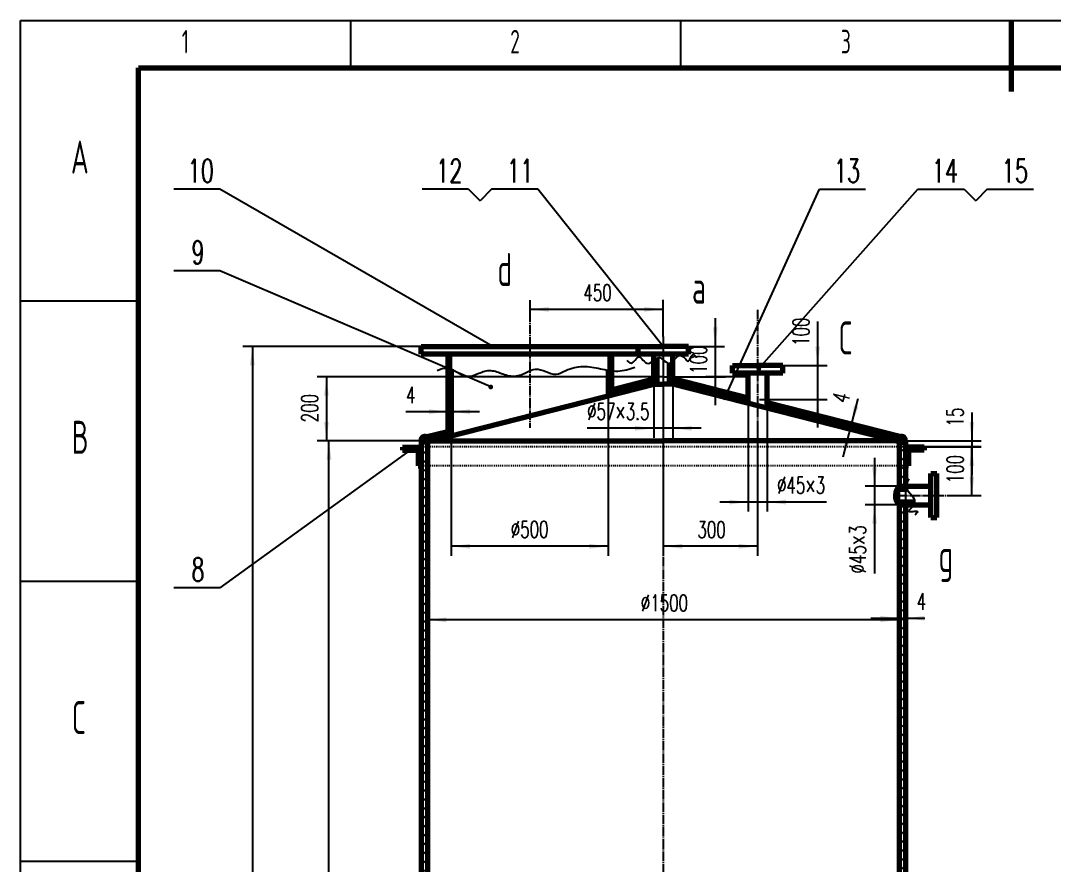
# Model space of a CAD drawing. Header units: millimetres. Extents: x -3150 to 3150, y -4455 to 4455.
# Drawn here: x -3150 to 135, y 1772 to 4455 of the extents above; entities that cross this region are included whole.
import ezdxf

# ---------------------------------------------------------------- set-up
doc = ezdxf.new("R2010")
doc.units = ezdxf.units.MM
doc.linetypes.add('EB_DASH', pattern=[6, 3, -3])
doc.linetypes.add('EB_DASHDOT', pattern=[39, 30, -3, 3, -3])
doc.layers.add('CAXA0', color=7, linetype='Continuous', lineweight=70)
doc.styles.add('UserTxtStyle1', font='isocp.shx', dxfattribs={"width": 0.667, "bigfont": 'gbcbig.shx'})
doc.styles.add('UserTxtStyle8', font='txt', dxfattribs={"width": 0.667, "bigfont": 'gbcbig.shx'})
doc.styles.add('机械', font='txt', dxfattribs={"width": 0.667, "bigfont": 'gbcbig.shx'})
doc.styles.add('标准', font='', dxfattribs={"width": 0.667})
doc.styles.get('标准').set_extended_font_data('FangSong_GB2312')
doc.dimstyles.new('标准', dxfattribs={"dimscale": 15, "dimtxt": 3.5, "dimasz": 4, "dimexe": 2, "dimexo": 0, "dimtad": 1, "dimdsep": 46, "dimtxsty": '标准', "dimcen": 0, "dimdle": 6, "dimaunit": 1, "dimazin": 2, "dimtfac": 1, "dimtdec": 3, "dimtmove": 0, "dimatfit": 3, "dimfxl": 0, "dimtolj": 1, "dimtzin": 0, "dimarcsym": 0})

# ---------------------------------------------------------------- blocks, each defined once
blk = doc.blocks.new('CAXBLOCK1', base_point=(3000, -4305))
at = {"layer": 'CAXA0', "color": 0, "linetype": 'Continuous', "lineweight": 25}
for p, q in [((-3150, -4455), (-3150, 4455)), ((-3150, 4455), (3150, 4455)), ((-2100, 4305), (-2100, 4455)), ((-1050, 4305), (-1050, 4455)), ((0, 4305), (0, 4455)), ((-3150, 3564), (-2775, 3564)), ((-3150, 2673), (-2775, 2673)), ((-3150, 1782), (-2775, 1782))]:
    blk.add_line(p, q, dxfattribs=at)
at = {"layer": 'CAXA0', "color": 0, "linetype": 'Continuous', "lineweight": 70}
for p, q in [((0, 4455), (0, 4230)), ((-2775, 4305), (3000, 4305)), ((-2775, -4305), (-2775, 4305))]:
    blk.add_line(p, q, dxfattribs=at)
at = {"layer": 'CAXA0', "color": 0, "linetype": 'Continuous', "lineweight": 25, "attachment_point": 1, "style": 'UserTxtStyle1'}
for s, insert, char_height in [('1', (-2637.5, 4425.8), 75), ('2', (-1592.9, 4425.8), 75), ('3', (-541.1, 4425.8), 75), ('A', (-2990, 4073.7), 105), ('B', (-2987.5, 3182.7), 105), ('C', (-2987.5, 2291.7), 105)]:
    blk.add_mtext(s, dxfattribs=dict(at, insert=insert, char_height=char_height))
blk = doc.blocks.new('*CAXBLOCK34')
at = {"layer": 'CAXA0', "linetype": 'Continuous', "lineweight": 25}
for points in [[(-2169.3, 3119.4), (-2161.8, 3059.4), (-2176.8, 3059.4)], [(-2169.3, 119.4), (-2161.8, 179.4), (-2176.8, 179.4)]]:
    blk.add_hatch(color=0, dxfattribs=at).paths.add_polyline_path(points, flags=0)
at = {"layer": 'CAXA0', "color": 0, "linetype": 'Continuous', "lineweight": 25}
for p, q in [((-1106, 3119.4), (-2199.3, 3119.4)), ((-2169.3, 119.4), (-2169.3, 3119.4)), ((-1106, 119.4), (-2199.3, 119.4))]:
    blk.add_line(p, q, dxfattribs=at)
at = {"layer": 'CAXA0', "color": 0, "linetype": 'Continuous', "lineweight": 25, "insert": (-2248.7, 1562.7), "char_height": 52.5, "attachment_point": 1, "rotation": 90, "style": '机械'}
blk.add_mtext('3000', dxfattribs=at)
blk = doc.blocks.new('*CAXBLOCK45')
at = {"layer": 'CAXA0', "linetype": 'Continuous', "lineweight": 25}
for points in [[(-507.6, 3171.1), (-485.5, 3227.4), (-500, 3231.1)], [(-511.5, 3155.6), (-519.1, 3095.6), (-533.6, 3099.3)]]:
    blk.add_hatch(color=0, dxfattribs=at).paths.add_polyline_path(points, flags=0)
at = {"layer": 'CAXA0', "color": 0, "linetype": 'Continuous', "lineweight": 25}
for p, q in [((-533.8, 3068.4), (-486.7, 3253.2)), ((-369.3, 3119.4), (-540.6, 3163)), ((-351, 3131.2), (-536.7, 3178.5))]:
    blk.add_line(p, q, dxfattribs=at)
at = {"layer": 'CAXA0', "color": 0, "linetype": 'Continuous', "lineweight": 25, "insert": (-569.7, 3248.6), "char_height": 52.5, "attachment_point": 1, "rotation": 75.7078, "style": '机械'}
blk.add_mtext('4', dxfattribs=at)
blk = doc.blocks.new('*CAXBLOCK1617')
at = {"layer": 'CAXA0', "linetype": 'Continuous', "lineweight": 25}
for points in [[(-1856, 2549.9), (-1796, 2557.4), (-1796, 2542.4)], [(-356, 2549.9), (-416, 2557.4), (-416, 2542.4)]]:
    blk.add_hatch(color=0, dxfattribs=at).paths.add_polyline_path(points, flags=0)
at = {"layer": 'CAXA0', "color": 0, "linetype": 'Continuous', "lineweight": 25}
for p, q in [((-1856, 3119.4), (-1856, 2519.9)), ((-356, 3119.4), (-356, 2519.9)), ((-356, 2549.9), (-1856, 2549.9))]:
    blk.add_line(p, q, dxfattribs=at)
at = {"layer": 'CAXA0', "color": 0, "linetype": 'Continuous', "lineweight": 25, "insert": (-1177.5, 2629.7), "char_height": 52.5, "attachment_point": 1, "style": '机械'}
blk.add_mtext('{%%C}1500', dxfattribs=at)
blk = doc.blocks.new('*CAXBLOCK1718')
at = {"layer": 'CAXA0', "linetype": 'Continuous', "lineweight": 25}
for points in [[(-356, 2554.8), (-416, 2547.3), (-416, 2562.3)], [(-336, 2554.8), (-276, 2547.3), (-276, 2562.3)]]:
    blk.add_hatch(color=0, dxfattribs=at).paths.add_polyline_path(points, flags=0)
at = {"layer": 'CAXA0', "color": 0, "linetype": 'Continuous', "lineweight": 25}
for p, q in [((-356, 3119.4), (-356, 2524.8)), ((-336, 3119.4), (-336, 2524.8)), ((-446, 2554.8), (-274.7, 2554.8))]:
    blk.add_line(p, q, dxfattribs=at)
at = {"layer": 'CAXA0', "color": 0, "linetype": 'Continuous', "lineweight": 25, "insert": (-299.7, 2634.2), "char_height": 52.5, "attachment_point": 1, "style": '机械'}
blk.add_mtext('4', dxfattribs=at)
blk = doc.blocks.new('*CAXBLOCK1819')
at = {"layer": 'CAXA0', "linetype": 'Continuous', "lineweight": 25}
for points in [[(-1791, 3211.7), (-1851, 3219.2), (-1851, 3204.2)], [(-1781, 3211.7), (-1721, 3219.2), (-1721, 3204.2)]]:
    blk.add_hatch(color=0, dxfattribs=at).paths.add_polyline_path(points, flags=0)
at = {"layer": 'CAXA0', "color": 0, "linetype": 'Continuous', "lineweight": 25}
for p, q in [((-1791, 3132.6), (-1791, 3241.7)), ((-1781, 3135.1), (-1781, 3241.7)), ((-1691, 3211.7), (-1924.4, 3211.7))]:
    blk.add_line(p, q, dxfattribs=at)
at = {"layer": 'CAXA0', "color": 0, "linetype": 'Continuous', "lineweight": 25, "insert": (-1924.4, 3291), "char_height": 52.5, "attachment_point": 1, "style": '机械'}
blk.add_mtext('4', dxfattribs=at)
blk = doc.blocks.new('*CAXBLOCK1920')
at = {"layer": 'CAXA0', "linetype": 'Continuous', "lineweight": 25}
for points in [[(-1531, 3537.1), (-1471, 3544.6), (-1471, 3529.6)], [(-1106, 3537.1), (-1166, 3544.6), (-1166, 3529.6)]]:
    blk.add_hatch(color=0, dxfattribs=at).paths.add_polyline_path(points, flags=0)
at = {"layer": 'CAXA0', "color": 0, "linetype": 'Continuous', "lineweight": 25}
for p, q in [((-1531, 3566.3), (-1531, 3507.1)), ((-1106, 3451.1), (-1106, 3567.1)), ((-1106, 3537.1), (-1531, 3537.1))]:
    blk.add_line(p, q, dxfattribs=at)
at = {"layer": 'CAXA0', "color": 0, "linetype": 'Continuous', "lineweight": 25, "insert": (-1360.1, 3616.5), "char_height": 52.5, "attachment_point": 1, "style": '机械'}
blk.add_mtext('450', dxfattribs=at)
blk = doc.blocks.new('CAXBLOCK20', base_point=(-1333.6, 3068.2))
at = {"layer": 'CAXA0', "color": 0, "linetype": 'Continuous', "lineweight": 25}
for p, q in [((-1781, 3336.7), (-1791, 3346.7)), ((-1781, 3308.4), (-1791, 3318.4)), ((-1271, 3307.5), (-1281, 3317.5)), ((-1271, 3335.8), (-1278.2, 3343)), ((-1781, 3280.1), (-1791, 3290.1)), ((-1271, 3279.2), (-1281, 3289.2)), ((-1781, 3251.8), (-1791, 3261.8)), ((-1781, 3223.5), (-1791, 3233.5)), ((-1781, 3195.3), (-1791, 3205.3)), ((-1781, 3167), (-1791, 3177)), ((-1781, 3138.7), (-1791, 3148.7))]:
    blk.add_line(p, q, dxfattribs=at)
blk = doc.blocks.new('*CAXBLOCK2526')
at = {"layer": 'CAXA0', "linetype": 'Continuous', "lineweight": 25}
for points in [[(-2413, 3419.4), (-2420.5, 3359.4), (-2405.5, 3359.4)], [(-2413, -695.3), (-2420.5, -635.3), (-2405.5, -635.3)]]:
    blk.add_hatch(color=0, dxfattribs=at).paths.add_polyline_path(points, flags=0)
at = {"layer": 'CAXA0', "color": 0, "linetype": 'Continuous', "lineweight": 25}
for p, q in [((-1106, 3419.4), (-2443, 3419.4)), ((-2413, 3419.4), (-2413, -695.3)), ((-1706, -695.3), (-2443, -695.3))]:
    blk.add_line(p, q, dxfattribs=at)
at = {"layer": 'CAXA0', "color": 0, "linetype": 'Continuous', "lineweight": 25, "insert": (-2492.3, 1285.7), "char_height": 52.5, "attachment_point": 1, "rotation": 90, "style": '机械'}
blk.add_mtext('～4085', dxfattribs=at)
blk = doc.blocks.new('*CAXBLOCK2930')
at = {"layer": 'CAXA0', "linetype": 'Continuous', "lineweight": 25}
for points in [[(-941, 3419.4), (-948.5, 3479.4), (-933.5, 3479.4)], [(-941, 3322.2), (-948.5, 3262.2), (-933.5, 3262.2)]]:
    blk.add_hatch(color=0, dxfattribs=at).paths.add_polyline_path(points, flags=0)
at = {"layer": 'CAXA0', "color": 0, "linetype": 'Continuous', "lineweight": 25}
for p, q in [((-941, 3509.4), (-941, 3232.2)), ((-1026.2, 3419.4), (-911, 3419.4)), ((-830.7, 3322.2), (-971, 3322.2))]:
    blk.add_line(p, q, dxfattribs=at)
at = {"layer": 'CAXA0', "color": 0, "linetype": 'Continuous', "lineweight": 25, "insert": (-1020.3, 3331.8), "char_height": 52.5, "attachment_point": 1, "rotation": 90, "style": '机械'}
blk.add_mtext('100', dxfattribs=at)
blk = doc.blocks.new('*CAXBLOCK3031')
at = {"layer": 'CAXA0', "linetype": 'Continuous', "lineweight": 25}
for points in [[(-615.1, 3358.7), (-622.6, 3418.7), (-607.6, 3418.7)], [(-615.1, 3250.9), (-622.6, 3190.9), (-607.6, 3190.9)]]:
    blk.add_hatch(color=0, dxfattribs=at).paths.add_polyline_path(points, flags=0)
at = {"layer": 'CAXA0', "color": 0, "linetype": 'Continuous', "lineweight": 25}
for p, q in [((-615.1, 3498.7), (-615.1, 3160.9)), ((-806, 3358.7), (-585.1, 3358.7)), ((-799.6, 3250.9), (-585.1, 3250.9))]:
    blk.add_line(p, q, dxfattribs=at)
at = {"layer": 'CAXA0', "color": 0, "linetype": 'Continuous', "lineweight": 25, "insert": (-694.5, 3420.7), "char_height": 52.5, "attachment_point": 1, "rotation": 90, "style": '机械'}
blk.add_mtext('100', dxfattribs=at)
blk = doc.blocks.new('CAXBLOCK31', base_point=(-846.6, 3210.5))
at = {"layer": 'CAXA0', "color": 0, "linetype": 'Continuous', "lineweight": 25}
for p, q in [((-767.3, 3220.8), (-754.1, 3233.9)), ((-744.8, 3215), (-731.6, 3228.2)), ((-722.2, 3209.3), (-709.1, 3222.5)), ((-699.7, 3203.6), (-686.5, 3216.7)), ((-677.1, 3197.8), (-664, 3211)), ((-654.6, 3192.1), (-641.4, 3205.2)), ((-632.1, 3186.3), (-618.9, 3199.5)), ((-609.5, 3180.6), (-596.4, 3193.7)), ((-587, 3174.8), (-573.8, 3188)), ((-564.4, 3169.1), (-551.3, 3182.3)), ((-541.9, 3163.4), (-528.7, 3176.5)), ((-519.3, 3157.6), (-506.2, 3170.8)), ((-496.8, 3151.9), (-483.6, 3165)), ((-474.3, 3146.1), (-461.1, 3159.3)), ((-451.7, 3140.4), (-438.6, 3153.5)), ((-429.2, 3134.6), (-416, 3147.8)), ((-406.6, 3128.9), (-393.5, 3142.1)), ((-384.1, 3123.2), (-370.9, 3136.3)), ((-359.6, 3119.4), (-354, 3125))]:
    blk.add_line(p, q, dxfattribs=at)
blk = doc.blocks.new('CAXBLOCK32', base_point=(-904.3, 3267.5))
at = {"layer": 'CAXA0', "color": 0, "linetype": 'Continuous', "lineweight": 25}
for p, q in [((-1076, 3308), (-1069.7, 3314.3)), ((-1060.3, 3295.4), (-1047.2, 3308.6)), ((-1037.8, 3289.7), (-1024.6, 3302.8)), ((-1015.3, 3283.9), (-1002.1, 3297.1)), ((-992.7, 3278.2), (-979.6, 3291.4)), ((-970.2, 3272.5), (-957, 3285.6)), ((-947.6, 3266.7), (-934.5, 3279.9)), ((-925.1, 3261), (-911.9, 3274.1)), ((-902.6, 3255.2), (-889.4, 3268.4)), ((-880, 3249.5), (-866.9, 3262.7)), ((-857.5, 3243.8), (-844.3, 3256.9))]:
    blk.add_line(p, q, dxfattribs=at)
blk = doc.blocks.new('CAXBLOCK33', base_point=(-1203.4, 3272.1))
at = {"layer": 'CAXA0', "color": 0, "linetype": 'Continuous', "lineweight": 25}
for p, q in [((-1256.8, 3268.7), (-1234.7, 3290.8)), ((-1218.9, 3278.3), (-1196.7, 3300.5)), ((-1180.9, 3288), (-1158.8, 3310.2)), ((-1143, 3297.7), (-1136, 3304.6))]:
    blk.add_line(p, q, dxfattribs=at)
blk = doc.blocks.new('*CAXBLOCK3435')
at = {"layer": 'CAXA0', "linetype": 'Continuous', "lineweight": 25}
for points in [[(-2177.4, 3322.2), (-2184.9, 3262.2), (-2169.9, 3262.2)], [(-2177.4, 3119.4), (-2184.9, 3179.4), (-2169.9, 3179.4)]]:
    blk.add_hatch(color=0, dxfattribs=at).paths.add_polyline_path(points, flags=0)
at = {"layer": 'CAXA0', "color": 0, "linetype": 'Continuous', "lineweight": 25}
for p, q in [((-1106.7, 3322.2), (-2207.4, 3322.2)), ((-2177.4, 3322.2), (-2177.4, 3119.4)), ((-1106, 3119.4), (-2207.4, 3119.4))]:
    blk.add_line(p, q, dxfattribs=at)
at = {"layer": 'CAXA0', "color": 0, "linetype": 'Continuous', "lineweight": 25, "insert": (-2256.8, 3178), "char_height": 52.5, "attachment_point": 1, "rotation": 90, "style": '机械'}
blk.add_mtext('200', dxfattribs=at)
blk = doc.blocks.new('*CAXBLOCK3637')
at = {"layer": 'CAXA0', "linetype": 'Continuous', "lineweight": 25}
for points in [[(-1136, 3158.9), (-1196, 3166.4), (-1196, 3151.4)], [(-1076, 3158.9), (-1016, 3166.4), (-1016, 3151.4)]]:
    blk.add_hatch(color=0, dxfattribs=at).paths.add_polyline_path(points, flags=0)
at = {"layer": 'CAXA0', "color": 0, "linetype": 'Continuous', "lineweight": 25}
for p, q in [((-1136, 3394.4), (-1136, 3128.9)), ((-1076, 3298.8), (-1076, 3128.9)), ((-986, 3158.9), (-1348.2, 3158.9))]:
    blk.add_line(p, q, dxfattribs=at)
at = {"layer": 'CAXA0', "color": 0, "linetype": 'Continuous', "lineweight": 25, "insert": (-1348.3, 3238.7), "char_height": 52.5, "attachment_point": 1, "style": '机械'}
blk.add_mtext('{%%C}57×3.5', dxfattribs=at)
blk = doc.blocks.new('*CAXBLOCK3738')
at = {"layer": 'CAXA0', "linetype": 'Continuous', "lineweight": 25}
for points in [[(-1781, 2783.7), (-1721, 2791.2), (-1721, 2776.2)], [(-1281, 2783.7), (-1341, 2791.2), (-1341, 2776.2)]]:
    blk.add_hatch(color=0, dxfattribs=at).paths.add_polyline_path(points, flags=0)
at = {"layer": 'CAXA0', "color": 0, "linetype": 'Continuous', "lineweight": 25}
for p, q in [((-1781, 3393.1), (-1781, 2753.7)), ((-1281, 3393.1), (-1281, 2753.7)), ((-1281, 2783.7), (-1781, 2783.7))]:
    blk.add_line(p, q, dxfattribs=at)
at = {"layer": 'CAXA0', "color": 0, "linetype": 'Continuous', "lineweight": 25, "insert": (-1591.1, 2863.5), "char_height": 52.5, "attachment_point": 1, "style": '机械'}
blk.add_mtext('{%%C}500', dxfattribs=at)
blk = doc.blocks.new('*CAXBLOCK3839')
at = {"layer": 'CAXA0', "linetype": 'Continuous', "lineweight": 25}
for points in [[(-1106, 2783.7), (-1046, 2791.2), (-1046, 2776.2)], [(-806, 2783.7), (-866, 2791.2), (-866, 2776.2)]]:
    blk.add_hatch(color=0, dxfattribs=at).paths.add_polyline_path(points, flags=0)
at = {"layer": 'CAXA0', "color": 0, "linetype": 'Continuous', "lineweight": 25}
for p, q in [((-1106, 3451.1), (-1106, 2753.7)), ((-806, 3169.8), (-806, 2753.7)), ((-806, 2783.7), (-1106, 2783.7))]:
    blk.add_line(p, q, dxfattribs=at)
at = {"layer": 'CAXA0', "color": 0, "linetype": 'Continuous', "lineweight": 25, "insert": (-997.6, 2863), "char_height": 52.5, "attachment_point": 1, "style": '机械'}
blk.add_mtext('300', dxfattribs=at)
blk = doc.blocks.new('*CAXBLOCK3940')
at = {"layer": 'CAXA0', "linetype": 'Continuous', "lineweight": 25}
for points in [[(-836, 2924.2), (-896, 2931.7), (-896, 2916.7)], [(-776, 2924.2), (-716, 2931.7), (-716, 2916.7)]]:
    blk.add_hatch(color=0, dxfattribs=at).paths.add_polyline_path(points, flags=0)
at = {"layer": 'CAXA0', "color": 0, "linetype": 'Continuous', "lineweight": 25}
for p, q in [((-836, 3333.7), (-836, 2894.2)), ((-776, 3333.7), (-776, 2894.2)), ((-587.2, 2924.2), (-926, 2924.2))]:
    blk.add_line(p, q, dxfattribs=at)
at = {"layer": 'CAXA0', "color": 0, "linetype": 'Continuous', "lineweight": 25, "insert": (-744.3, 3004), "char_height": 52.5, "attachment_point": 1, "style": '机械'}
blk.add_mtext('{%%C}45×3', dxfattribs=at)
blk = doc.blocks.new('CAXBLOCK130', base_point=(-2663, 3659.5))
at = {"layer": 'CAXA0', "linetype": 'Continuous', "lineweight": 25}
blk.add_hatch(color=0, dxfattribs=at).paths.add_polyline_path([(-1647.4, 3290.2), (-1647.5, 3291.3), (-1647.8, 3292.5), (-1648.3, 3293.6), (-1648.9, 3294.6), (-1649.6, 3295.5), (-1650.5, 3296.2), (-1651.5, 3296.9), (-1652.6, 3297.3), (-1653.8, 3297.6), (-1654.9, 3297.7), (-1656.1, 3297.6), (-1657.3, 3297.3), (-1658.4, 3296.9), (-1659.4, 3296.2), (-1660.3, 3295.5), (-1661, 3294.6), (-1661.6, 3293.6), (-1662.1, 3292.5), (-1662.4, 3291.3), (-1662.4, 3290.2), (-1662.4, 3289), (-1662.1, 3287.9), (-1661.6, 3286.8), (-1661, 3285.8), (-1660.3, 3284.9), (-1659.4, 3284.1), (-1658.4, 3283.5), (-1657.3, 3283), (-1656.1, 3282.8), (-1654.9, 3282.7), (-1653.8, 3282.8), (-1652.6, 3283), (-1651.5, 3283.5), (-1650.5, 3284.1), (-1649.6, 3284.9), (-1648.9, 3285.8), (-1648.3, 3286.8), (-1647.8, 3287.9), (-1647.5, 3289)], flags=0)
at = {"layer": 'CAXA0', "color": 0, "linetype": 'Continuous', "lineweight": 25}
for p, q in [((-2516, 3659.5), (-2663, 3659.5)), ((-1654.9, 3290.2), (-2516, 3659.5))]:
    blk.add_line(p, q, dxfattribs=at)
at = {"layer": 'CAXA0', "color": 0, "linetype": 'Continuous', "lineweight": 25, "insert": (-2607, 3755), "char_height": 73.5, "attachment_point": 1, "style": 'UserTxtStyle8'}
blk.add_mtext('9', dxfattribs=at)
blk = doc.blocks.new('CAXBLOCK129', base_point=(-1654.9, 3290.2))
at = {"layer": 'CAXA0', "color": 0, "linetype": 'EB_DASHDOT', "lineweight": 25}
blk.add_blockref('CAXBLOCK130', (-2663, 3659.5), dxfattribs=at)
blk = doc.blocks.new('CAXBLOCK132', base_point=(-2663, 3918.8))
at = {"layer": 'CAXA0', "linetype": 'Continuous', "lineweight": 25}
blk.add_hatch(color=0, dxfattribs=at).paths.add_polyline_path([(-1640.3, 3418.8), (-1640.4, 3419.9), (-1640.7, 3421.1), (-1641.1, 3422.2), (-1641.7, 3423.2), (-1642.5, 3424.1), (-1643.4, 3424.8), (-1644.4, 3425.4), (-1645.5, 3425.9), (-1646.6, 3426.2), (-1647.8, 3426.3), (-1649, 3426.2), (-1650.1, 3425.9), (-1651.2, 3425.4), (-1652.2, 3424.8), (-1653.1, 3424.1), (-1653.9, 3423.2), (-1654.5, 3422.2), (-1654.9, 3421.1), (-1655.2, 3419.9), (-1655.3, 3418.8), (-1655.2, 3417.6), (-1654.9, 3416.4), (-1654.5, 3415.3), (-1653.9, 3414.3), (-1653.1, 3413.4), (-1652.2, 3412.7), (-1651.2, 3412.1), (-1650.1, 3411.6), (-1649, 3411.3), (-1647.8, 3411.3), (-1646.6, 3411.3), (-1645.5, 3411.6), (-1644.4, 3412.1), (-1643.4, 3412.7), (-1642.5, 3413.4), (-1641.7, 3414.3), (-1641.1, 3415.3), (-1640.7, 3416.4), (-1640.4, 3417.6)], flags=0)
at = {"layer": 'CAXA0', "color": 0, "linetype": 'Continuous', "lineweight": 25}
for p, q in [((-2516, 3918.8), (-2663, 3918.8)), ((-1647.8, 3418.8), (-2516, 3918.8))]:
    blk.add_line(p, q, dxfattribs=at)
at = {"layer": 'CAXA0', "color": 0, "linetype": 'Continuous', "lineweight": 25, "insert": (-2619.2, 4014.3), "char_height": 73.5, "attachment_point": 1, "style": 'UserTxtStyle8'}
blk.add_mtext('10', dxfattribs=at)
blk = doc.blocks.new('CAXBLOCK131', base_point=(-1647.8, 3418.8))
at = {"layer": 'CAXA0', "color": 0, "linetype": 'ByBlock', "lineweight": -2}
blk.add_blockref('CAXBLOCK132', (-2663, 3918.8), dxfattribs=at)
blk = doc.blocks.new('CAXBLOCK134', base_point=(-1652.1, 3918.8))
at = {"layer": 'CAXA0', "linetype": 'Continuous', "lineweight": 25}
blk.add_hatch(color=0, dxfattribs=at).paths.add_polyline_path([(-1098.5, 3419.4), (-1098.6, 3420.6), (-1098.9, 3421.7), (-1099.4, 3422.8), (-1100, 3423.8), (-1100.7, 3424.7), (-1101.6, 3425.4), (-1102.6, 3426.1), (-1103.7, 3426.5), (-1104.9, 3426.8), (-1106, 3426.9), (-1107.2, 3426.8), (-1108.4, 3426.5), (-1109.5, 3426.1), (-1110.5, 3425.4), (-1111.4, 3424.7), (-1112.1, 3423.8), (-1112.7, 3422.8), (-1113.2, 3421.7), (-1113.5, 3420.6), (-1113.5, 3419.4), (-1113.5, 3418.2), (-1113.2, 3417.1), (-1112.7, 3416), (-1112.1, 3415), (-1111.4, 3414.1), (-1110.5, 3413.3), (-1109.5, 3412.7), (-1108.4, 3412.2), (-1107.2, 3412), (-1106, 3411.9), (-1104.9, 3412), (-1103.7, 3412.2), (-1102.6, 3412.7), (-1101.6, 3413.3), (-1100.7, 3414.1), (-1100, 3415), (-1099.4, 3416), (-1098.9, 3417.1), (-1098.6, 3418.2)], flags=0)
at = {"layer": 'CAXA0', "color": 0, "linetype": 'Continuous', "lineweight": 25}
for p, q in [((-1505.1, 3918.8), (-1652.1, 3918.8)), ((-1106, 3419.4), (-1505.1, 3918.8))]:
    blk.add_line(p, q, dxfattribs=at)
at = {"layer": 'CAXA0', "color": 0, "linetype": 'Continuous', "lineweight": 25, "insert": (-1603.1, 4014.3), "char_height": 73.5, "attachment_point": 1, "style": 'UserTxtStyle8'}
blk.add_mtext('11', dxfattribs=at)
blk = doc.blocks.new('CAXBLOCK135', base_point=(-1872.6, 3918.8))
at = {"layer": 'CAXA0', "color": 0, "linetype": 'Continuous', "lineweight": 25}
for p, q in [((-1725.6, 3918.8), (-1872.6, 3918.8)), ((-1725.6, 3918.8), (-1688.8, 3882)), ((-1652.1, 3918.8), (-1688.8, 3882))]:
    blk.add_line(p, q, dxfattribs=at)
at = {"layer": 'CAXA0', "color": 0, "linetype": 'Continuous', "lineweight": 25, "insert": (-1828.8, 4014.3), "char_height": 73.5, "attachment_point": 1, "style": 'UserTxtStyle8'}
blk.add_mtext('12', dxfattribs=at)
blk = doc.blocks.new('CAXBLOCK133', base_point=(-1106, 3419.4))
at = {"layer": 'CAXA0', "color": 0, "linetype": 'Continuous', "lineweight": 70}
for name, p in [('CAXBLOCK135', (-1872.6, 3918.8)), ('CAXBLOCK134', (-1652.1, 3918.8))]:
    blk.add_blockref(name, p, dxfattribs=at)
blk = doc.blocks.new('CAXBLOCK137', base_point=(-149, 3918.8))
at = {"layer": 'CAXA0', "linetype": 'Continuous', "lineweight": 25}
blk.add_hatch(color=0, dxfattribs=at).paths.add_polyline_path([(-794.7, 3348.6), (-794.8, 3349.8), (-795.1, 3351), (-795.5, 3352.1), (-796.1, 3353.1), (-796.9, 3353.9), (-797.8, 3354.7), (-798.8, 3355.3), (-799.9, 3355.8), (-801, 3356.1), (-802.2, 3356.1), (-803.4, 3356.1), (-804.5, 3355.8), (-805.6, 3355.3), (-806.6, 3354.7), (-807.5, 3353.9), (-808.3, 3353.1), (-808.9, 3352.1), (-809.3, 3351), (-809.6, 3349.8), (-809.7, 3348.6), (-809.6, 3347.5), (-809.3, 3346.3), (-808.9, 3345.2), (-808.3, 3344.2), (-807.5, 3343.3), (-806.6, 3342.6), (-805.6, 3342), (-804.5, 3341.5), (-803.4, 3341.2), (-802.2, 3341.1), (-801, 3341.2), (-799.9, 3341.5), (-798.8, 3342), (-797.8, 3342.6), (-796.9, 3343.3), (-796.1, 3344.2), (-795.5, 3345.2), (-795.1, 3346.3), (-794.8, 3347.5)], flags=0)
at = {"layer": 'CAXA0', "color": 0, "linetype": 'Continuous', "lineweight": 25}
for p, q in [((-802.2, 3348.6), (-296, 3918.8)), ((-296, 3918.8), (-149, 3918.8))]:
    blk.add_line(p, q, dxfattribs=at)
at = {"layer": 'CAXA0', "color": 0, "linetype": 'Continuous', "lineweight": 25, "insert": (-252.3, 4014.3), "char_height": 73.5, "attachment_point": 1, "style": 'UserTxtStyle8'}
blk.add_mtext('14', dxfattribs=at)
blk = doc.blocks.new('CAXBLOCK138', base_point=(71.5, 3918.8))
at = {"layer": 'CAXA0', "color": 0, "linetype": 'Continuous', "lineweight": 25}
for p, q in [((-149, 3918.8), (-112.2, 3882)), ((-75.5, 3918.8), (-112.2, 3882)), ((-75.5, 3918.8), (71.5, 3918.8))]:
    blk.add_line(p, q, dxfattribs=at)
at = {"layer": 'CAXA0', "color": 0, "linetype": 'Continuous', "lineweight": 25, "insert": (-30, 4014.3), "char_height": 73.5, "attachment_point": 1, "style": 'UserTxtStyle8'}
blk.add_mtext('15', dxfattribs=at)
blk = doc.blocks.new('CAXBLOCK136', base_point=(-802.2, 3348.6))
at = {"layer": 'CAXA0', "color": 0, "linetype": 'Continuous', "lineweight": 70}
for name, p in [('CAXBLOCK137', (-149, 3918.8)), ('CAXBLOCK138', (71.5, 3918.8))]:
    blk.add_blockref(name, p, dxfattribs=at)
blk = doc.blocks.new('CAXBLOCK140', base_point=(-2663, 2651.1))
at = {"layer": 'CAXA0', "linetype": 'Continuous', "lineweight": 25}
blk.add_hatch(color=0, dxfattribs=at).paths.add_polyline_path([(-1903.5, 3089.4), (-1903.6, 3090.6), (-1903.9, 3091.7), (-1904.4, 3092.8), (-1905, 3093.8), (-1905.7, 3094.7), (-1906.6, 3095.4), (-1907.6, 3096.1), (-1908.7, 3096.5), (-1909.9, 3096.8), (-1911, 3096.9), (-1912.2, 3096.8), (-1913.4, 3096.5), (-1914.5, 3096.1), (-1915.5, 3095.4), (-1916.4, 3094.7), (-1917.1, 3093.8), (-1917.7, 3092.8), (-1918.2, 3091.7), (-1918.5, 3090.6), (-1918.5, 3089.4), (-1918.5, 3088.2), (-1918.2, 3087.1), (-1917.7, 3086), (-1917.1, 3085), (-1916.4, 3084.1), (-1915.5, 3083.3), (-1914.5, 3082.7), (-1913.4, 3082.2), (-1912.2, 3082), (-1911, 3081.9), (-1909.9, 3082), (-1908.7, 3082.2), (-1907.6, 3082.7), (-1906.6, 3083.3), (-1905.7, 3084.1), (-1905, 3085), (-1904.4, 3086), (-1903.9, 3087.1), (-1903.6, 3088.2)], flags=0)
at = {"layer": 'CAXA0', "color": 0, "linetype": 'Continuous', "lineweight": 25}
for p, q in [((-1911, 3089.4), (-2516, 2651.1)), ((-2516, 2651.1), (-2663, 2651.1))]:
    blk.add_line(p, q, dxfattribs=at)
at = {"layer": 'CAXA0', "color": 0, "linetype": 'Continuous', "lineweight": 25, "insert": (-2607, 2746.6), "char_height": 73.5, "attachment_point": 1, "style": 'UserTxtStyle8'}
blk.add_mtext('8', dxfattribs=at)
blk = doc.blocks.new('CAXBLOCK139', base_point=(-1911, 3089.4))
at = {"layer": 'CAXA0', "color": 0, "linetype": 'ByBlock', "lineweight": -2}
blk.add_blockref('CAXBLOCK140', (-2663, 2651.1), dxfattribs=at)
blk = doc.blocks.new('*CAXBLOCK221222')
at = {"layer": 'CAXA0', "linetype": 'Continuous', "lineweight": 25}
for points in [[(-124.8, 3119.4), (-132.3, 3179.4), (-117.3, 3179.4)], [(-124.8, 3099.4), (-132.3, 3039.4), (-117.3, 3039.4)]]:
    blk.add_hatch(color=0, dxfattribs=at).paths.add_polyline_path(points, flags=0)
at = {"layer": 'CAXA0', "color": 0, "linetype": 'Continuous', "lineweight": 25}
for p, q in [((-124.8, 3209.3), (-124.8, 3009.4)), ((-336, 3119.4), (-94.8, 3119.4)), ((-336, 3099.4), (-94.8, 3099.4))]:
    blk.add_line(p, q, dxfattribs=at)
at = {"layer": 'CAXA0', "color": 0, "linetype": 'Continuous', "lineweight": 25, "insert": (-204.1, 3164.1), "char_height": 52.5, "attachment_point": 1, "rotation": 90, "style": '机械'}
blk.add_mtext('15', dxfattribs=at)
blk = doc.blocks.new('*CAXBLOCK222223')
at = {"layer": 'CAXA0', "linetype": 'Continuous', "lineweight": 25}
for points in [[(-124.8, 3100.8), (-117.3, 3040.8), (-132.3, 3040.8)], [(-124.8, 2945.2), (-117.3, 3005.2), (-132.3, 3005.2)]]:
    blk.add_hatch(color=0, dxfattribs=at).paths.add_polyline_path(points, flags=0)
at = {"layer": 'CAXA0', "color": 0, "linetype": 'Continuous', "lineweight": 25}
for p, q in [((-332.9, 3100.8), (-94.8, 3100.8)), ((-124.8, 2945.2), (-124.8, 3100.8)), ((-173, 2945.2), (-94.8, 2945.2))]:
    blk.add_line(p, q, dxfattribs=at)
at = {"layer": 'CAXA0', "color": 0, "linetype": 'Continuous', "lineweight": 25, "insert": (-204.1, 2984), "char_height": 52.5, "attachment_point": 1, "rotation": 90, "style": '机械'}
blk.add_mtext('100', dxfattribs=at)
blk = doc.blocks.new('*CAXBLOCK223224')
at = {"layer": 'CAXA0', "linetype": 'Continuous', "lineweight": 25}
for points in [[(-434.2, 2975.2), (-441.7, 3035.2), (-426.7, 3035.2)], [(-434.2, 2915.2), (-441.7, 2855.2), (-426.7, 2855.2)]]:
    blk.add_hatch(color=0, dxfattribs=at).paths.add_polyline_path(points, flags=0)
at = {"layer": 'CAXA0', "color": 0, "linetype": 'Continuous', "lineweight": 25}
for p, q in [((-434.2, 3065.2), (-434.2, 2697)), ((-254.7, 2975.2), (-464.2, 2975.2)), ((-254.7, 2915.2), (-464.2, 2915.2))]:
    blk.add_line(p, q, dxfattribs=at)
at = {"layer": 'CAXA0', "color": 0, "linetype": 'Continuous', "lineweight": 25, "insert": (-514, 2697), "char_height": 52.5, "attachment_point": 1, "rotation": 90, "style": '机械'}
blk.add_mtext('{%%C}45×3', dxfattribs=at)
blk = doc.blocks.new('CAXBLOCK231', base_point=(-462.5, 3918.8))
at = {"layer": 'CAXA0', "linetype": 'Continuous', "lineweight": 25}
blk.add_hatch(color=0, dxfattribs=at).paths.add_polyline_path([(-902.7, 3255.8), (-902.8, 3256.9), (-903, 3258.1), (-903.5, 3259.2), (-904.1, 3260.2), (-904.9, 3261.1), (-905.8, 3261.8), (-906.8, 3262.4), (-907.9, 3262.9), (-909, 3263.2), (-910.2, 3263.3), (-911.3, 3263.2), (-912.5, 3262.9), (-913.6, 3262.4), (-914.6, 3261.8), (-915.5, 3261.1), (-916.2, 3260.2), (-916.9, 3259.2), (-917.3, 3258.1), (-917.6, 3256.9), (-917.7, 3255.8), (-917.6, 3254.6), (-917.3, 3253.4), (-916.9, 3252.4), (-916.2, 3251.4), (-915.5, 3250.5), (-914.6, 3249.7), (-913.6, 3249.1), (-912.5, 3248.6), (-911.3, 3248.4), (-910.2, 3248.3), (-909, 3248.4), (-907.9, 3248.6), (-906.8, 3249.1), (-905.8, 3249.7), (-904.9, 3250.5), (-904.1, 3251.4), (-903.5, 3252.4), (-903, 3253.4), (-902.8, 3254.6)], flags=0)
at = {"layer": 'CAXA0', "color": 0, "linetype": 'Continuous', "lineweight": 25}
for p, q in [((-910.2, 3255.8), (-609.5, 3918.8)), ((-609.5, 3918.8), (-462.5, 3918.8))]:
    blk.add_line(p, q, dxfattribs=at)
at = {"layer": 'CAXA0', "color": 0, "linetype": 'Continuous', "lineweight": 25, "insert": (-564, 4014.3), "char_height": 73.5, "attachment_point": 1, "style": 'UserTxtStyle8'}
blk.add_mtext('13', dxfattribs=at)
blk = doc.blocks.new('CAXBLOCK230', base_point=(-910.2, 3255.8))
at = {"layer": 'CAXA0', "color": 0, "linetype": 'EB_DASHDOT', "lineweight": 25}
blk.add_blockref('CAXBLOCK231', (-462.5, 3918.8), dxfattribs=at)
blk = doc.blocks.new('CAXBLOCK232', base_point=(-1869.6, 767.2))
at = {"layer": 'CAXA0', "color": 0, "linetype": 'Continuous', "lineweight": 25}
for p, q in [((-1856, 3072.3), (-1876, 3092.3)), ((-1856, 3100.6), (-1874.9, 3119.4)), ((-1856, 3044), (-1876, 3064)), ((-1856, 3015.7), (-1876, 3035.7)), ((-1856, 2987.4), (-1876, 3007.4)), ((-1856, 2959.1), (-1876, 2979.1)), ((-1856, 2930.9), (-1876, 2950.9)), ((-1856, 2902.6), (-1876, 2922.6)), ((-1856, 2874.3), (-1876, 2894.3)), ((-1856, 2846), (-1876, 2866)), ((-1856, 2817.7), (-1876, 2837.7)), ((-1856, 2789.4), (-1876, 2809.4)), ((-1856, 2761.1), (-1876, 2781.1)), ((-1856, 2732.9), (-1876, 2752.9)), ((-1856, 2704.6), (-1876, 2724.6)), ((-1856, 2676.3), (-1876, 2696.3)), ((-1856, 2648), (-1876, 2668)), ((-1856, 2619.7), (-1876, 2639.7)), ((-1856, 2591.4), (-1876, 2611.4)), ((-1856, 2563.2), (-1876, 2583.2)), ((-1856, 2534.9), (-1876, 2554.9)), ((-1856, 2506.6), (-1876, 2526.6)), ((-1856, 2478.3), (-1876, 2498.3)), ((-1856, 2450), (-1876, 2470)), ((-1856, 2421.7), (-1876, 2441.7)), ((-1856, 2393.4), (-1876, 2413.4)), ((-1856, 2365.2), (-1876, 2385.2)), ((-1856, 2336.9), (-1876, 2356.9)), ((-1856, 2308.6), (-1876, 2328.6)), ((-1856, 2280.3), (-1876, 2300.3)), ((-1856, 2252), (-1876, 2272)), ((-1856, 2223.7), (-1876, 2243.7)), ((-1856, 2195.5), (-1876, 2215.5)), ((-1856, 2167.2), (-1876, 2187.2)), ((-1856, 2138.9), (-1876, 2158.9)), ((-1856, 2110.6), (-1876, 2130.6)), ((-1856, 2082.3), (-1876, 2102.3)), ((-1856, 2054), (-1876, 2074)), ((-1856, 2025.8), (-1876, 2045.8)), ((-1856, 1997.5), (-1876, 2017.5)), ((-1856, 1969.2), (-1876, 1989.2)), ((-1856, 1940.9), (-1876, 1960.9)), ((-1856, 1912.6), (-1876, 1932.6)), ((-1856, 1884.3), (-1876, 1904.3)), ((-1856, 1856), (-1876, 1876)), ((-1856, 1827.8), (-1876, 1847.8)), ((-1856, 1799.5), (-1876, 1819.5)), ((-1856, 1771.2), (-1876, 1791.2)), ((-1856, 1742.9), (-1876, 1762.9)), ((-1856, 1714.6), (-1876, 1734.6)), ((-1856, 1686.3), (-1876, 1706.3)), ((-1856, 1658.1), (-1876, 1678.1)), ((-1856, 1629.8), (-1876, 1649.8)), ((-1856, 1601.5), (-1876, 1621.5)), ((-1856, 1573.2), (-1876, 1593.2)), ((-1856, 1544.9), (-1876, 1564.9)), ((-1856, 1516.6), (-1876, 1536.6)), ((-1856, 1488.4), (-1876, 1508.4)), ((-1856, 1460.1), (-1876, 1480.1)), ((-1856, 1431.8), (-1876, 1451.8)), ((-1856, 1403.5), (-1876, 1423.5)), ((-1856, 1375.2), (-1876, 1395.2)), ((-1856, 1346.9), (-1876, 1366.9)), ((-1856, 1318.6), (-1876, 1338.6)), ((-1856, 1290.4), (-1876, 1310.4)), ((-1856, 1262.1), (-1876, 1282.1)), ((-1856, 1233.8), (-1876, 1253.8)), ((-1856, 1205.5), (-1876, 1225.5)), ((-1856, 1177.2), (-1876, 1197.2)), ((-1856, 1148.9), (-1876, 1168.9)), ((-1856, 1120.7), (-1876, 1140.7)), ((-1856, 1092.4), (-1876, 1112.4)), ((-1856, 1064.1), (-1876, 1084.1)), ((-1856, 1035.8), (-1876, 1055.8)), ((-1856, 1007.5), (-1876, 1027.5)), ((-1856, 979.2), (-1876, 999.2)), ((-1856, 951), (-1876, 971)), ((-1856, 922.7), (-1876, 942.7)), ((-1856, 894.4), (-1876, 914.4)), ((-1856, 866.1), (-1876, 886.1)), ((-1856, 837.8), (-1876, 857.8)), ((-1856, 809.5), (-1876, 829.5)), ((-1856, 781.2), (-1876, 801.2)), ((-1856, 753), (-1876, 773))]:
    blk.add_line(p, q, dxfattribs=at)
blk = doc.blocks.new('CAXBLOCK234', base_point=(-247.5, 655.8))
at = {"layer": 'CAXA0', "color": 0, "linetype": 'Continuous', "lineweight": 25}
for p, q in [((-336, 2881.6), (-356, 2901.6)), ((-336, 2909.9), (-341.3, 2915.2)), ((-336, 2853.3), (-356, 2873.3)), ((-336, 2825.1), (-356, 2845.1)), ((-336, 2796.8), (-356, 2816.8)), ((-336, 2768.5), (-356, 2788.5)), ((-336, 2740.2), (-356, 2760.2)), ((-336, 2711.9), (-356, 2731.9)), ((-336, 2683.6), (-356, 2703.6)), ((-336, 2655.4), (-356, 2675.4)), ((-336, 2627.1), (-356, 2647.1)), ((-336, 2598.8), (-356, 2618.8)), ((-336, 2570.5), (-356, 2590.5)), ((-336, 2542.2), (-356, 2562.2)), ((-336, 2513.9), (-356, 2533.9)), ((-336, 2485.7), (-356, 2505.7)), ((-336, 2457.4), (-356, 2477.4)), ((-336, 2429.1), (-356, 2449.1)), ((-336, 2400.8), (-356, 2420.8)), ((-336, 2372.5), (-356, 2392.5)), ((-336, 2344.2), (-356, 2364.2)), ((-336, 2315.9), (-356, 2335.9)), ((-336, 2287.7), (-356, 2307.7)), ((-336, 2259.4), (-356, 2279.4)), ((-336, 2231.1), (-356, 2251.1)), ((-336, 2202.8), (-356, 2222.8)), ((-336, 2174.5), (-356, 2194.5)), ((-336, 2146.2), (-356, 2166.2)), ((-336, 2118), (-356, 2138)), ((-336, 2089.7), (-356, 2109.7)), ((-336, 2061.4), (-356, 2081.4)), ((-336, 2033.1), (-356, 2053.1)), ((-336, 2004.8), (-356, 2024.8)), ((-336, 1976.5), (-356, 1996.5)), ((-336, 1948.3), (-356, 1968.3)), ((-336, 1920), (-356, 1940)), ((-336, 1891.7), (-356, 1911.7)), ((-336, 1863.4), (-356, 1883.4)), ((-336, 1835.1), (-356, 1855.1)), ((-336, 1806.8), (-356, 1826.8)), ((-336, 1778.5), (-356, 1798.5)), ((-336, 1750.3), (-356, 1770.3)), ((-336, 1722), (-356, 1742)), ((-336, 1693.7), (-356, 1713.7)), ((-336, 1665.4), (-356, 1685.4)), ((-336, 1637.1), (-356, 1657.1)), ((-336, 1608.8), (-356, 1628.8)), ((-336, 1580.6), (-356, 1600.6)), ((-336, 1552.3), (-356, 1572.3)), ((-336, 1524), (-356, 1544)), ((-336, 1495.7), (-356, 1515.7)), ((-336, 1467.4), (-356, 1487.4)), ((-336, 1439.1), (-356, 1459.1)), ((-336, 1410.9), (-356, 1430.9)), ((-336, 1382.6), (-356, 1402.6)), ((-336, 1354.3), (-356, 1374.3)), ((-336, 1326), (-356, 1346)), ((-336, 1297.7), (-356, 1317.7)), ((-336, 1269.4), (-356, 1289.4)), ((-336, 1241.1), (-356, 1261.1)), ((-336, 1212.9), (-356, 1232.9)), ((-336, 1184.6), (-356, 1204.6)), ((-336, 1156.3), (-356, 1176.3)), ((-336, 1128), (-356, 1148)), ((-336, 1099.7), (-356, 1119.7)), ((-336, 1071.4), (-356, 1091.4)), ((-336, 1043.2), (-356, 1063.2)), ((-336, 1014.9), (-356, 1034.9)), ((-336, 986.6), (-356, 1006.6)), ((-336, 958.3), (-356, 978.3)), ((-336, 930), (-356, 950)), ((-336, 901.7), (-356, 921.7)), ((-336, 873.4), (-356, 893.4)), ((-336, 845.2), (-356, 865.2)), ((-336, 816.9), (-356, 836.9)), ((-336, 788.6), (-356, 808.6)), ((-336, 760.3), (-356, 780.3)), ((-336, 732), (-356, 752)), ((-336, 703.7), (-356, 723.7)), ((-336, 675.5), (-356, 695.5)), ((-336, 647.2), (-356, 667.2)), ((-336, 618.9), (-356, 638.9)), ((-336, 590.6), (-356, 610.6)), ((-336, 562.3), (-356, 582.3)), ((-336, 534), (-356, 554)), ((-336, 505.8), (-356, 525.8)), ((-336, 477.5), (-356, 497.5)), ((-336, 449.2), (-356, 469.2)), ((-336, 420.9), (-356, 440.9)), ((-336, 392.6), (-356, 412.6)), ((-336, 364.3), (-356, 384.3)), ((-336, 336), (-356, 356)), ((-336, 307.8), (-356, 327.8)), ((-336, 279.5), (-356, 299.5)), ((-336, 251.2), (-356, 271.2)), ((-336, 222.9), (-356, 242.9)), ((-336, 194.6), (-356, 214.6)), ((-336, 166.3), (-356, 186.3)), ((-336, 138.1), (-356, 158.1)), ((-349.5, 123.2), (-356, 129.8))]:
    blk.add_line(p, q, dxfattribs=at)
blk = doc.blocks.new('CAXBLOCK235', base_point=(-322.7, 3079.8))
at = {"layer": 'CAXA0', "color": 0, "linetype": 'Continuous', "lineweight": 25}
for p, q in [((-336, 3079.6), (-356, 3099.6)), ((-336, 3107.9), (-347.5, 3119.4)), ((-336, 3051.3), (-356, 3071.3)), ((-353.8, 3040.8), (-356, 3043.1)), ((-336, 3023.1), (-353.8, 3040.8)), ((-336, 2994.8), (-356, 3014.8)), ((-344.7, 2975.2), (-356, 2986.5))]:
    blk.add_line(p, q, dxfattribs=at)

msp = doc.modelspace()

# ---------------------------------------------------------------- hatches: boundary and pattern name
at = {"layer": 'CAXA0', "linetype": 'Continuous', "lineweight": 25}
for points in [[(-1875.501, 3119.38), (-1856.098, 3119.38), (-1860.41, 3131.412), (-1859.817, 3131.564), (-1861.456, 3132.28), (-1863.191, 3132.717), (-1864.974, 3132.863), (-1866.756, 3132.715), (-1868.491, 3132.276), (-1870.129, 3131.558), (-1871.628, 3130.581), (-1872.945, 3129.371), (-1874.046, 3127.961), (-1874.9, 3126.389), (-1875.485, 3124.698), (-1875.784, 3122.934), (-1875.79, 3121.146)], [(-336.594, 3119.38), (-355.998, 3119.38), (-351.685, 3131.412), (-352.279, 3131.564), (-350.639, 3132.28), (-348.905, 3132.717), (-347.122, 3132.863), (-345.339, 3132.715), (-343.605, 3132.276), (-341.966, 3131.558), (-340.468, 3130.581), (-339.15, 3129.371), (-338.05, 3127.961), (-337.195, 3126.389), (-336.61, 3124.698), (-336.311, 3122.934), (-336.306, 3121.146)]]:
    msp.add_hatch(color=256, dxfattribs=at).paths.add_polyline_path(points, flags=0)

# ---------------------------------------------------------------- linework, layer by layer
at = {"layer": 'CAXA0', "linetype": 'EB_DASHDOT', "lineweight": 25}
for p, q in [((-1531.048, 3566.343), (-1531.048, 3160.443)), ((-806.048, 3535.167), (-806.048, 3169.782)), ((-1106.048, 3451.133), (-1106.048, -552.665)), ((-799.562, 3250.944), (-640.47, 3250.944)), ((-359.519, 2945.176), (-172.964, 2945.176))]:
    msp.add_line(p, q, dxfattribs=at)
at = {"layer": 'CAXA0', "linetype": 'Continuous', "lineweight": 70}
for p, q in [((-1876.237, 3394.38), (-1876.237, 3419.38)), ((-1876.237, 3419.38), (-1106.048, 3419.38)), ((-1185.858, 3394.38), (-1185.858, 3419.38)), ((-1185.858, 3419.38), (-1106.048, 3419.38)), ((-1185.858, 3394.38), (-1185.858, 3419.38)), ((-1026.237, 3419.38), (-1106.048, 3419.38)), ((-1026.237, 3419.38), (-1106.048, 3419.38)), ((-1026.237, 3394.38), (-1026.237, 3419.38)), ((-1185.858, 3394.38), (-1876.237, 3394.38)), ((-1791.048, 3393.117), (-1791.048, 3132.572)), ((-1271.048, 3393.117), (-1271.048, 3265.042)), ((-1026.237, 3394.38), (-1213.161, 3394.38)), ((-1136.048, 3298.826), (-1136.048, 3394.38)), ((-1076.048, 3298.826), (-1076.048, 3394.38)), ((-1126.048, 3298.826), (-1126.048, 3382.325)), ((-1086.048, 3298.826), (-1086.048, 3365.554)), ((-885.858, 3333.73), (-885.858, 3358.73)), ((-885.858, 3358.73), (-806.048, 3358.73)), ((-885.858, 3333.73), (-885.858, 3358.73)), ((-726.237, 3358.73), (-806.048, 3358.73)), ((-726.237, 3358.73), (-806.048, 3358.73)), ((-726.237, 3333.73), (-726.237, 3358.73)), ((-1781.048, 3346.984), (-1781.048, 3135.119)), ((-1281.048, 3343.384), (-1281.048, 3262.495)), ((-726.237, 3333.73), (-885.858, 3333.73)), ((-836.048, 3238.176), (-836.048, 3333.73)), ((-776.048, 3222.647), (-776.048, 3333.73)), ((-1842.83, 3119.38), (-1132.098, 3300.44)), ((-1271.048, 3281.553), (-1136.048, 3315.945)), ((-1136.048, 3298.826), (-1106.048, 3298.826)), ((-1076.048, 3298.826), (-1106.048, 3298.826)), ((-836.048, 3254.805), (-1076.048, 3315.945)), ((-338.911, 3111.647), (-1076.048, 3299.434)), ((-351.008, 3131.24), (-776.048, 3239.519)), ((-1861.088, 3131.24), (-1791.048, 3149.083)), ((-1860.41, 3131.412), (-1854.988, 3116.283)), ((-351.685, 3131.412), (-357.108, 3116.283)), ((-1936.048, 3099.38), (-1876.048, 3099.38)), ((-1936.048, 3099.38), (-1936.048, 3089.38)), ((-1936.048, 3089.38), (-1886.048, 3089.38)), ((-1886.048, 3089.38), (-1886.048, 3039.38)), ((-1876.048, 3119.38), (-1106.048, 3119.38)), ((-1876.048, 3119.38), (-1876.048, 752.306)), ((-1857.138, 3115.735), (-1854.988, 3116.283)), ((-1856.048, 3119.38), (-1856.048, 751.74)), ((-336.048, 3119.38), (-1106.048, 3119.38)), ((-354.957, 3115.735), (-357.108, 3116.283)), ((-356.048, 3119.38), (-356.048, 2975.176)), ((-336.048, 3119.38), (-336.048, 2975.176)), ((-276.048, 3099.38), (-336.048, 3099.38)), ((-326.048, 3089.38), (-326.048, 3039.38)), ((-276.048, 3089.38), (-326.048, 3089.38)), ((-276.048, 3099.38), (-276.048, 3089.38)), ((-1886.048, 3039.38), (-1876.048, 3039.38)), ((-326.048, 3039.38), (-336.048, 3039.38)), ((-254.678, 3015.176), (-236.124, 3015.176)), ((-254.678, 2875.176), (-254.678, 3015.176)), ((-236.124, 2875.176), (-236.124, 3015.176)), ((-363.126, 2965.176), (-331.834, 2965.176)), ((-356.519, 2975.176), (-254.678, 2975.176)), ((-356.519, 2965.176), (-331.834, 2965.176)), ((-363.142, 2925.176), (-306.938, 2925.176)), ((-356.519, 2925.176), (-306.938, 2925.176)), ((-356.519, 2915.176), (-254.678, 2915.176)), ((-356.048, 2915.176), (-356.048, 99.38)), ((-336.048, 2915.176), (-336.048, 99.38)), ((-254.678, 2875.176), (-236.124, 2875.176))]:
    msp.add_line(p, q, dxfattribs=at)
at = {"layer": 'CAXA0', "linetype": 'Continuous', "lineweight": 25}
msp.add_line((-1106.71, 3322.206), (-907.936, 3322.206), dxfattribs=at)
at = {"layer": 'CAXA0', "linetype": 'EB_DASH', "lineweight": 25}
for p, q in [((-1871.685, 3100.832), (-332.927, 3100.832)), ((-1871.685, 3040.832), (-332.927, 3040.832))]:
    msp.add_line(p, q, dxfattribs=at)
at = {"layer": 'CAXA0', "linetype": 'Continuous', "lineweight": 70}
for centre, radius, start, end in [((-1864.968, 3122.007), 10.856, 58.75249, 209.633231), ((-347.128, 3122.007), 10.856, 330.366769, 121.24751), ((-323.533, 2945.16), 44.366, 135.13454, 222.87049)]:
    msp.add_arc(centre, radius, start, end, dxfattribs=at)
at = {"layer": 'CAXA0', "linetype": 'Continuous', "lineweight": 25}
for points, knots in [([(-1221.069, 3375.878), (-1218.218, 3371.344), (-1207.867, 3360.674), (-1196.101, 3375.893), (-1183.242, 3391.021), (-1170.064, 3374.1), (-1154.245, 3360.51), (-1136.887, 3374.501), (-1119.096, 3389.202), (-1103.647, 3372.708), (-1084.366, 3360.846), (-1070.099, 3377.912), (-1056.233, 3394.102), (-1037.912, 3385.863), (-1028.082, 3367.153), (-1019.032, 3382.793), (-1011.209, 3398.474), (-1003.015, 3387.467), (-1001.002, 3383.429)], [0, 0, 0, 0, 16.48656464, 32.97312929, 49.45969393, 65.94625857, 86.17444115, 106.40262373, 126.63080631, 146.85898888, 166.65311257, 186.44723625, 206.24135993, 226.03548362, 239.92512795, 253.81477228, 267.70441661, 281.59406094, 281.59406094, 281.59406094, 281.59406094]), ([(-1825.782, 3342.724), (-1815.782, 3347.816), (-1791.967, 3354.453), (-1761.847, 3337.332), (-1731.024, 3319.596), (-1695.393, 3332.106), (-1659.711, 3347.795), (-1620.761, 3333.445), (-1582.136, 3319.825), (-1545.55, 3333.43), (-1512.852, 3352.418), (-1479.903, 3339.093), (-1446.944, 3325.579), (-1409.343, 3348.129), (-1361.504, 3359.513), (-1305.996, 3348.319), (-1250.79, 3336.524), (-1213.404, 3346.479), (-1196.243, 3353.714)], [0, 0, 0, 0, 33.87937151, 67.75874303, 101.63811454, 135.51748606, 175.49401367, 215.47054128, 255.4470689, 295.42359651, 329.24022889, 363.05686127, 396.87349365, 430.69012602, 486.92146605, 543.15280608, 599.38414611, 655.61548614, 655.61548614, 655.61548614, 655.61548614]), ([(-324.491, 2996.93), (-330.212, 2990.558), (-340.493, 2972.046), (-320.601, 2951.9), (-301.919, 2930.265), (-311.873, 2910.598), (-330.749, 2892.7), (-311.517, 2894.379), (-291.943, 2897.159), (-302.358, 2885.731), (-305.805, 2882.751)], [0, 0, 0, 0, 26.31961135, 52.6392227, 78.95883406, 105.27844541, 119.28424689, 133.29004837, 147.29584985, 161.30165133, 161.30165133, 161.30165133, 161.30165133]), ([(-324.491, 2996.93), (-330.212, 2990.558), (-335.852, 2980.403), (-334.407, 2971.777), (-334.229, 2971.024)], [0, 0, 0, 0, 26.12632877, 28.66415387, 28.66415387, 28.66415387, 28.66415387]), ([(-333.519, 2968.709), (-331.244, 2962.661), (-319.368, 2950.472), (-301.919, 2930.265), (-311.873, 2910.598), (-330.749, 2892.7), (-311.517, 2894.379), (-291.943, 2897.159), (-302.358, 2885.731), (-305.805, 2882.751)], [0, 0, 0, 0, 21.17861976, 47.58816123, 73.99770271, 88.05135989, 102.10501707, 116.15867425, 130.21233143, 130.21233143, 130.21233143, 130.21233143])]:
    msp.add_open_spline(points, degree=3, knots=knots, dxfattribs=at)

# ---------------------------------------------------------------- block references
at = {"layer": 'CAXA0', "linetype": 'Continuous', "lineweight": 70}
for name, p in [('CAXBLOCK1', (3000, -4305)), ('CAXBLOCK232', (-1869.553, 767.156)), ('CAXBLOCK235', (-322.668, 3079.824)), ('CAXBLOCK234', (-247.518, 655.826))]:
    msp.add_blockref(name, p, dxfattribs=at)
at = {"layer": 'CAXA0', "linetype": 'EB_DASHDOT', "lineweight": 25}
for name, p in [('CAXBLOCK131', (-1647.809, 3418.75)), ('CAXBLOCK133', (-1106.048, 3419.38)), ('CAXBLOCK230', (-910.174, 3255.767)), ('CAXBLOCK129', (-1654.947, 3290.171)), ('CAXBLOCK20', (-1333.558, 3068.202)), ('CAXBLOCK33', (-1203.361, 3272.109)), ('CAXBLOCK32', (-904.303, 3267.549)), ('CAXBLOCK31', (-846.587, 3210.546)), ('CAXBLOCK139', (-1911.048, 3089.38))]:
    msp.add_blockref(name, p, dxfattribs=at)
at = {"layer": 'CAXA0', "linetype": 'EB_DASH', "lineweight": 25}
msp.add_blockref('CAXBLOCK136', (-802.206, 3348.646), dxfattribs=at)

# ---------------------------------------------------------------- texts
at = {"layer": 'CAXA0', "linetype": 'Continuous', "lineweight": 25, "char_height": 105, "attachment_point": 1, "style": 'UserTxtStyle1'}
for s, insert in [('d', (-1633.423, 3716.169)), ('a', (-1014.723, 3659.949)), ('C', (-549.092, 3498.725)), ('g', (-230.397, 2806.771))]:
    msp.add_mtext(s, dxfattribs=dict(at, insert=insert))

# ---------------------------------------------------------------- dimensions: what is measured, and where the dimension line sits
at = {"layer": 'CAXA0', "linetype": 'EB_DASHDOT', "lineweight": 25}
dim = msp.add_linear_dim(base=(-1339.899, 3537.131), p1=(-1106.048, 3451.133), p2=(-1531.048, 3566.343), text='\\fFangSong_GB2312;450', dimstyle='标准', dxfattribs=at)
dim.commit()
dim.dimension.update_dxf_attribs({"geometry": '*CAXBLOCK1920', "text_midpoint": (-1318.548, 3584.381)})
for base, p1, p2, angle, text, picture, middle in [((-615.126, 3459.676), (-806.048, 3358.73), (-799.562, 3250.944), 270, '\\fFangSong_GB2312;100', '*CAXBLOCK3031', (-662.376, 3459.676)), ((-997.057, 2783.695), (-806.048, 3169.782), (-1106.048, 3451.133), 0, '\\fFangSong_GB2312;300', '*CAXBLOCK3839', (-956.048, 2830.945)), ((-124.761, 3012.353), (-172.964, 2945.176), (-332.927, 3100.832), 90, '\\fFangSong_GB2312;100', '*CAXBLOCK222223', (-172.011, 3023.004)), ((-434.195, 2775.536), (-254.678, 2975.176), (-254.678, 2915.176), 270, '\\fFangSong_GB2312;φ45×3', '*CAXBLOCK223224', (-481.445, 2775.536))]:
    dim = msp.add_linear_dim(base=base, p1=p1, p2=p2, angle=angle, text=text, dimstyle='标准', dxfattribs=at)
    dim.commit()
    dim.dimension.update_dxf_attribs({"geometry": picture, "text_midpoint": middle})
at = {"layer": 'CAXA0', "linetype": 'Continuous', "lineweight": 25}
for base, p1, p2, angle, text, picture, middle in [((-940.976, 3390.262), (-1026.237, 3419.38), (-830.712, 3322.206), 270, '\\fFangSong_GB2312;100', '*CAXBLOCK2930', (-988.226, 3370.793)), ((-2177.427, 3232.826), (-1106.71, 3322.206), (-1106.048, 3119.38), 90, '\\fFangSong_GB2312;200', '*CAXBLOCK3435', (-2224.677, 3220.793)), ((-489.765, 3241.113), (-369.266, 3119.38), (-351.008, 3131.24), 255.707815, '\\fFangSong_GB2312;4', '*CAXBLOCK45', (-535.552, 3252.777)), ((-124.761, 3186.713), (-336.048, 3119.38), (-336.048, 3099.38), 270, '\\fFangSong_GB2312;15', '*CAXBLOCK221222', (-172.011, 3186.713)), ((-2169.349, 2177.357), (-1106.048, 119.38), (-1106.048, 3119.38), 90, '\\fFangSong_GB2312;3000', '*CAXBLOCK34', (-2216.599, 1619.38))]:
    dim = msp.add_linear_dim(base=base, p1=p1, p2=p2, angle=angle, text=text, dimstyle='标准', dxfattribs=at)
    dim.commit()
    dim.dimension.update_dxf_attribs({"geometry": picture, "text_midpoint": middle})
at = {"layer": 'CAXA0', "linetype": 'EB_DASH', "lineweight": 25}
for base, p1, p2, angle, text, picture, middle in [((-2412.966, 1262.556), (-1106.048, 3419.38), (-1706.048, -695.316), 90, '\\fFangSong_GB2312;～4085', '*CAXBLOCK2526', (-2460.216, 1362.032)), ((-1249.453, 3158.887), (-1076.048, 3298.826), (-1136.048, 3394.38), 180, '\\fFangSong_GB2312;φ57×3.5', '*CAXBLOCK3637', (-1249.453, 3206.137)), ((-665.695, 2924.216), (-776.048, 3333.73), (-836.048, 3333.73), 180, '\\fFangSong_GB2312;φ45×3', '*CAXBLOCK3940', (-665.695, 2971.466))]:
    dim = msp.add_linear_dim(base=base, p1=p1, p2=p2, angle=angle, text=text, dimstyle='标准', dxfattribs=at)
    dim.commit()
    dim.dimension.update_dxf_attribs({"geometry": picture, "text_midpoint": middle})
at = {"layer": 'CAXA0', "linetype": 'Continuous', "lineweight": 25}
for base, p1, p2, text, picture, middle in [((-1550.262, 2783.695), (-1281.048, 3393.117), (-1781.048, 3393.117), '\\fFangSong_GB2312;φ500', '*CAXBLOCK3738', (-1531.048, 2830.945)), ((-1911.938, 3211.682), (-1781.048, 3135.119), (-1791.048, 3132.572), '\\fFangSong_GB2312;4', '*CAXBLOCK1819', (-1911.938, 3258.932)), ((-1144.402, 2549.86), (-356.048, 3119.38), (-1856.048, 3119.38), '\\fFangSong_GB2312;φ1500', '*CAXBLOCK1617', (-1106.048, 2597.11)), ((-287.193, 2554.819), (-356.048, 3119.38), (-336.048, 3119.38), '\\fFangSong_GB2312;4', '*CAXBLOCK1718', (-287.193, 2602.069))]:
    dim = msp.add_linear_dim(base=base, p1=p1, p2=p2, text=text, dimstyle='标准', dxfattribs=at)
    dim.commit()
    dim.dimension.update_dxf_attribs({"geometry": picture, "text_midpoint": middle})

doc.saveas('drawing.dxf')
